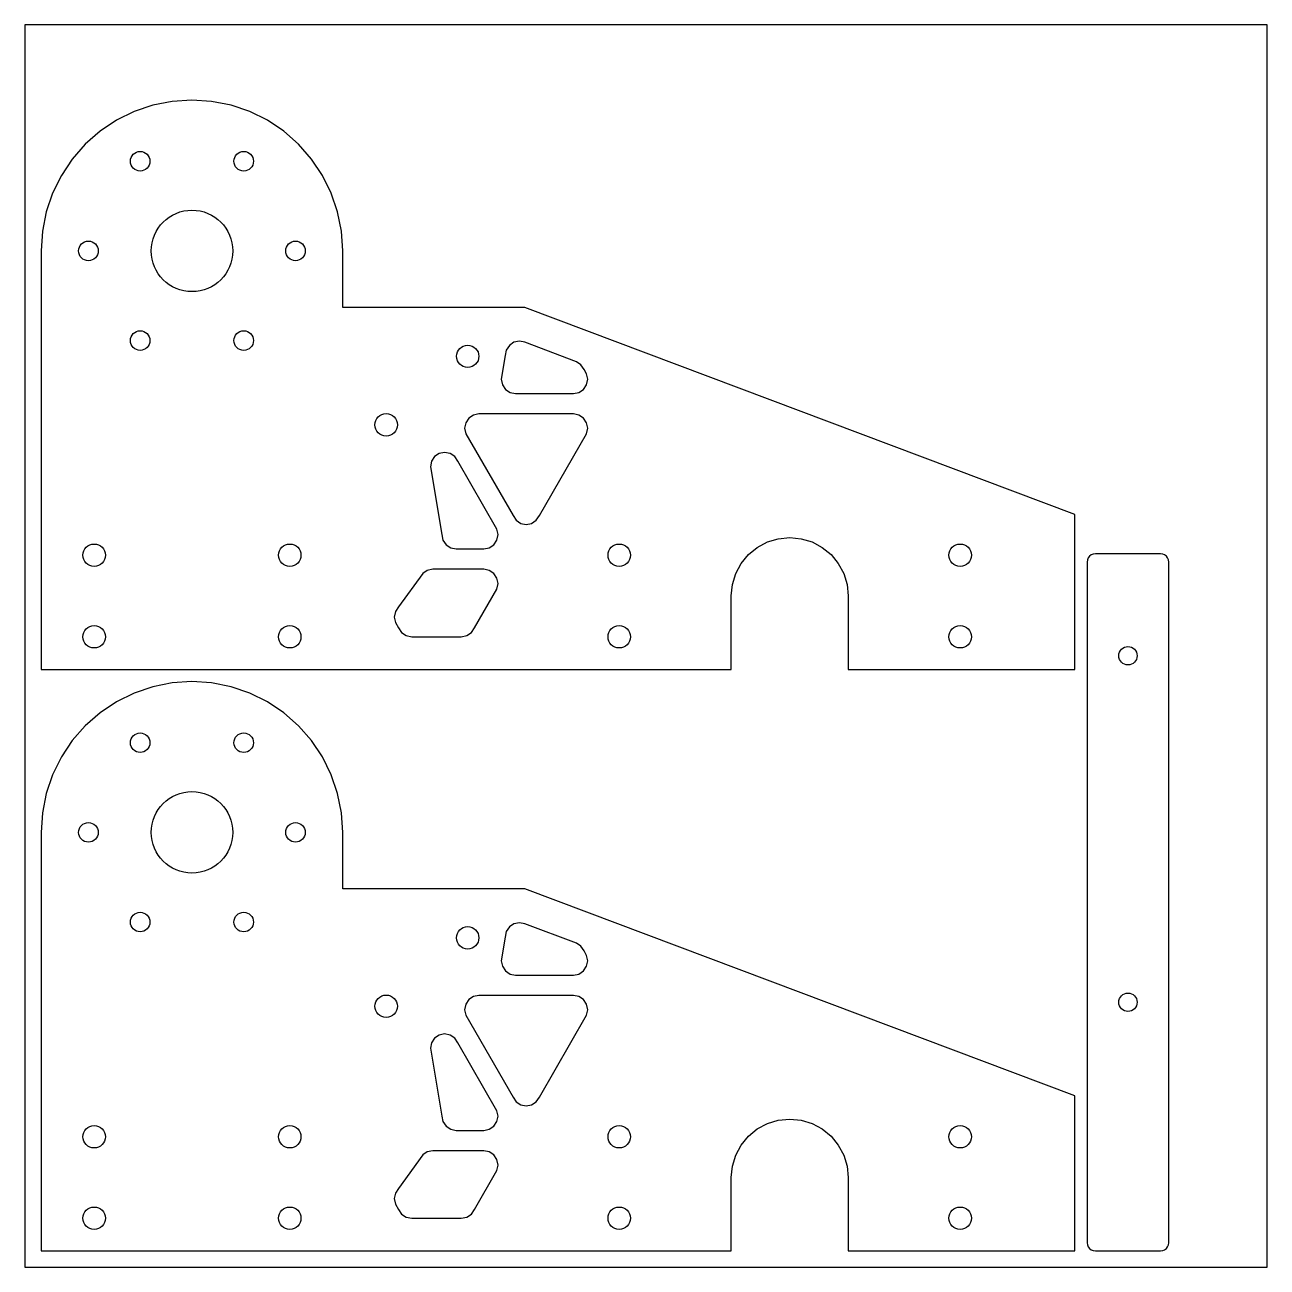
# Model space of a CAD drawing. Header units: millimetres. Extents: x 0 to 305, y 0 to 305.
import ezdxf

# ---------------------------------------------------------------- set-up
doc = ezdxf.new("R2010")
doc.units = ezdxf.units.MM

msp = doc.modelspace()

# ---------------------------------------------------------------- linework, layer by layer
at = {"layer": 'CUT'}
for points in [[(257.65, 146.67), (257.65, 184.67), (122.65, 235.47), (78, 235.47), (78, 249.34), (77.68, 254.17), (76.74, 258.92), (75.18, 263.5), (73.04, 267.84), (70.35, 271.87), (67.16, 275.5), (63.52, 278.7), (59.5, 281.38), (55.16, 283.53), (50.58, 285.08), (45.83, 286.03), (41, 286.34), (36.17, 286.03), (31.42, 285.08), (26.84, 283.53), (22.5, 281.38), (18.48, 278.7), (14.84, 275.5), (11.65, 271.87), (8.96, 267.84), (6.82, 263.5), (5.26, 258.92), (4.32, 254.17), (4, 249.34), (4, 146.67), (173.32, 146.67), (173.32, 164.67), (173.59, 167.47), (174.41, 170.16), (175.73, 172.64), (177.52, 174.81), (179.69, 176.59), (182.17, 177.92), (184.86, 178.73), (187.65, 179.01), (190.45, 178.73), (193.14, 177.92), (195.62, 176.59), (197.79, 174.81), (199.58, 172.64), (200.9, 170.16), (201.72, 167.47), (201.99, 164.67), (201.99, 146.67)], [(116.9, 217.83), (117.16, 216.49), (117.92, 215.35), (119.06, 214.59), (120.4, 214.33), (134.61, 214.33), (135.95, 214.59), (137.08, 215.35), (137.84, 216.49), (138.11, 217.83), (137.84, 219.17), (137.21, 220.26), (136.45, 221.4), (135.31, 222.16), (122.69, 226.91), (121.35, 227.17), (120.01, 226.91), (118.88, 226.15), (118.12, 225.01), (117.85, 223.67)], [(107.89, 205.83), (108.16, 204.49), (119.77, 184.38), (120.53, 183.25), (121.66, 182.49), (123, 182.22), (124.34, 182.49), (125.47, 183.25), (126.23, 184.38), (137.84, 204.49), (138.11, 205.83), (137.84, 207.17), (137.08, 208.3), (135.95, 209.06), (134.61, 209.33), (111.39, 209.33), (110.05, 209.06), (108.92, 208.3), (108.16, 207.17)], [(99.49, 196.39), (102.32, 179.72), (102.59, 178.38), (103.35, 177.25), (104.49, 176.49), (105.82, 176.22), (112.61, 176.22), (113.95, 176.49), (115.08, 177.25), (115.84, 178.38), (116.11, 179.72), (115.84, 181.06), (106.22, 197.73), (105.46, 198.86), (104.33, 199.62), (102.99, 199.89), (101.65, 199.62), (100.51, 198.86), (99.75, 197.73)], [(278.65, 4), (279.17, 4.07), (279.65, 4.27), (280.07, 4.59), (280.39, 5), (280.59, 5.48), (280.65, 6), (280.65, 173), (280.59, 173.52), (280.39, 174), (280.07, 174.41), (279.65, 174.73), (279.17, 174.93), (278.65, 175), (262.65, 175), (262.14, 174.93), (261.65, 174.73), (261.24, 174.41), (260.92, 174), (260.72, 173.52), (260.65, 173), (260.65, 6), (260.72, 5.48), (260.92, 5), (261.24, 4.59), (261.65, 4.27), (262.14, 4.07), (262.65, 4)], [(90.64, 159.5), (90.9, 158.17), (91.67, 156.83), (92.43, 155.7), (93.57, 154.94), (94.91, 154.67), (107.09, 154.67), (108.43, 154.94), (109.57, 155.7), (110.33, 156.83), (115.84, 166.38), (116.11, 167.72), (115.84, 169.06), (115.08, 170.2), (113.95, 170.96), (112.61, 171.22), (100.09, 171.22), (98.75, 170.96), (97.61, 170.2), (91.66, 161.98), (90.9, 160.84)], [(257.65, 4), (257.65, 42), (122.65, 92.8), (78, 92.8), (78, 106.67), (77.68, 111.5), (76.74, 116.25), (75.18, 120.83), (73.04, 125.17), (70.35, 129.19), (67.16, 132.83), (63.52, 136.02), (59.5, 138.71), (55.16, 140.85), (50.58, 142.41), (45.83, 143.35), (41, 143.67), (36.17, 143.35), (31.42, 142.41), (26.84, 140.85), (22.5, 138.71), (18.48, 136.02), (14.84, 132.83), (11.65, 129.19), (8.96, 125.17), (6.82, 120.83), (5.26, 116.25), (4.32, 111.5), (4, 106.67), (4, 4), (173.32, 4), (173.32, 22), (173.59, 24.8), (174.41, 27.49), (175.73, 29.97), (177.52, 32.14), (179.69, 33.92), (182.17, 35.25), (184.86, 36.06), (187.65, 36.34), (190.45, 36.06), (193.14, 35.25), (195.62, 33.92), (197.79, 32.14), (199.58, 29.97), (200.9, 27.49), (201.72, 24.8), (201.99, 22), (201.99, 4)], [(116.9, 75.16), (117.16, 73.82), (117.92, 72.68), (119.06, 71.92), (120.4, 71.66), (134.61, 71.66), (135.95, 71.92), (137.08, 72.68), (137.84, 73.82), (138.11, 75.16), (137.84, 76.5), (137.21, 77.59), (136.45, 78.73), (135.31, 79.49), (122.69, 84.24), (121.35, 84.5), (120.01, 84.24), (118.88, 83.48), (118.12, 82.34), (117.85, 81)], [(107.89, 63.16), (108.16, 61.82), (119.77, 41.71), (120.53, 40.58), (121.66, 39.82), (123, 39.55), (124.34, 39.82), (125.47, 40.58), (126.23, 41.71), (137.84, 61.82), (138.11, 63.16), (137.84, 64.5), (137.08, 65.63), (135.95, 66.39), (134.61, 66.66), (111.39, 66.66), (110.05, 66.39), (108.92, 65.63), (108.16, 64.5)], [(99.49, 53.72), (102.32, 37.05), (102.59, 35.71), (103.35, 34.58), (104.49, 33.82), (105.82, 33.55), (112.61, 33.55), (113.95, 33.82), (115.08, 34.58), (115.84, 35.71), (116.11, 37.05), (115.84, 38.39), (106.22, 55.05), (105.46, 56.19), (104.33, 56.95), (102.99, 57.22), (101.65, 56.95), (100.51, 56.19), (99.75, 55.05)], [(90.64, 16.83), (90.9, 15.49), (91.67, 14.16), (92.43, 13.03), (93.57, 12.27), (94.91, 12), (107.09, 12), (108.43, 12.27), (109.57, 13.03), (110.33, 14.16), (115.84, 23.71), (116.11, 25.05), (115.84, 26.39), (115.08, 27.53), (113.95, 28.29), (112.61, 28.55), (100.09, 28.55), (98.75, 28.29), (97.61, 27.53), (91.66, 19.31), (90.9, 18.17)]]:
    msp.add_lwpolyline(points, close=True, dxfattribs=at)
for centre, radius in [((28.3, 271.34), 2.4), ((53.7, 271.34), 2.4), ((41, 249.34), 10), ((15.6, 249.34), 2.4), ((66.4, 249.34), 2.4), ((28.3, 227.34), 2.4), ((53.7, 227.34), 2.4), ((108.65, 223.47), 2.75), ((88.65, 206.67), 2.75), ((17, 174.67), 2.75), ((65, 174.67), 2.75), ((145.83, 174.67), 2.75), ((229.48, 174.67), 2.75), ((17, 154.67), 2.75), ((65, 154.67), 2.75), ((145.83, 154.67), 2.75), ((229.48, 154.67), 2.75), ((270.65, 150), 2.25), ((28.3, 128.67), 2.4), ((53.7, 128.67), 2.4), ((41, 106.67), 10), ((15.6, 106.67), 2.4), ((66.4, 106.67), 2.4), ((28.3, 84.67), 2.4), ((53.7, 84.67), 2.4), ((108.65, 80.8), 2.75), ((270.65, 65), 2.25), ((88.65, 64), 2.75), ((17, 32), 2.75), ((65, 32), 2.75), ((145.83, 32), 2.75), ((229.48, 32), 2.75), ((17, 12), 2.75), ((65, 12), 2.75), ((145.83, 12), 2.75), ((229.48, 12), 2.75)]:
    msp.add_circle(centre, radius, dxfattribs=at)
at = {"layer": 'SHEET'}
msp.add_lwpolyline([(0, 0), (304.8, 0), (304.8, 304.8), (0, 304.8)], close=True, dxfattribs=at)

doc.saveas('drawing.dxf')
